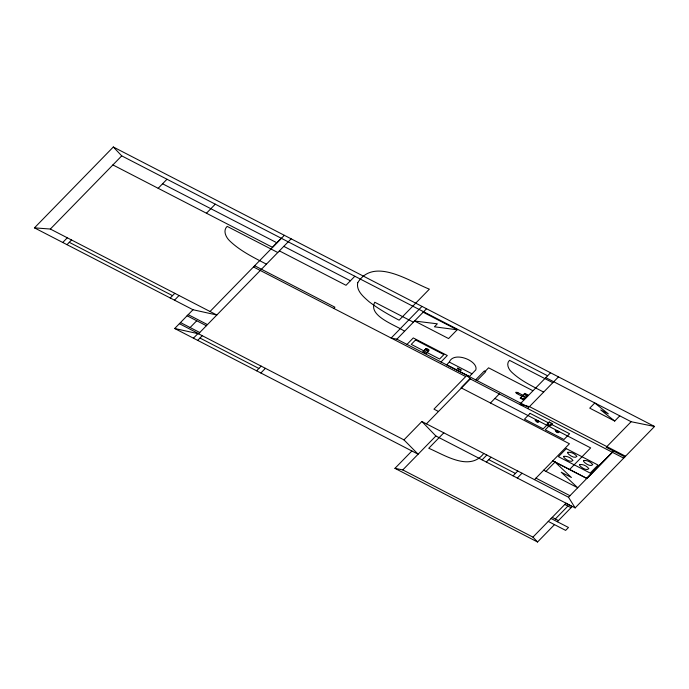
<?xml version="1.0" encoding="UTF-8"?>
<svg xmlns="http://www.w3.org/2000/svg" width="689" height="689" viewBox="0 0 689 689"><rect width="100%" height="100%" fill="white"/><g stroke="black" fill="none" stroke-linecap="round" stroke-linejoin="round"><path stroke-width="1.03" d="M34.45 227.861L50.349 229.041L216.828 315.011L192.998 309.731L34.45 227.861L113.323 146.998L654.55 426.482L575.134 507.896L435.887 435.991L421.883 421.504L403.961 439.875L198.001 333.51L193.437 338.178M50.349 229.041L121.729 155.869L547.609 375.789M62.751 242.468L67.307 237.8M66.997 244.664L71.553 239.996M158.16 188.304L166.979 179.261M206.442 213.237L215.278 204.177M170.243 297.984L174.808 293.307M174.498 300.18L179.062 295.503M403.961 439.875L418.12 454.206L174.687 328.498L192.998 309.731M190.121 327.533L196.735 320.755M281.284 238.265L272.465 247.308L112.893 164.921M210.024 311.497L284.342 235.311M291.146 238.825L198.518 333.777L174.687 328.498M197.7 340.383L202.256 335.707M256.601 370.794L261.157 366.126M354.835 276.246L346.016 285.289L279.389 250.882M260.847 372.99L265.403 368.322M333.752 308.405L334.932 307.199L254.654 265.747M422.004 306.398L391.145 338.041L396.855 339.177L528.79 407.311L527.619 408.517M396.855 339.177L426.543 308.741M406.992 344.379L413.279 337.937L447.299 355.507L441.012 361.949M423.149 312.22L457.169 329.79L448.599 338.566L414.589 321.005M449.323 362.087L446.687 364.791L469.355 376.504L475.789 369.907C478.777 361.079 453.758 350.641 449.323 362.087L471.999 373.791M426.422 423.847L470.26 378.898L466.901 375.35L433.949 409.137L438.48 411.479M475.634 379.854L484.341 370.932L485.762 371.664L477.055 380.586M485.116 371.371L488.579 367.823L532.726 390.629M554.499 524.63L537.558 542.002L394.943 468.348L411.884 450.985M394.943 468.348L402.789 469.915L435.887 435.991M443.811 432.83L428.756 448.272C444.758 455.033 469.657 471.853 483.764 453.465M490.465 402.979L499.318 393.901M522.296 395.968L520.178 398.13L523.64 399.921L528.282 395.159L524.829 393.376L522.693 395.555M550.545 372.775L519.678 404.417L529.471 406.622L625.534 456.23M529.471 406.622L558.486 376.874M482.111 459.856L486.813 455.033M486.356 462.052L491.068 457.229M513.064 475.841L517.766 471.018M517.318 478.037L522.021 473.214M534.483 479.647L569.433 443.759L461.087 387.812L469.932 378.752L623.683 458.125M545.955 471.362L555.067 462.018M614.726 421.048L600.705 409.938L608.327 413.874L594.762 402.996L589.741 408.146L614.726 421.048L619.755 415.898M569.588 469.493L590.654 447.902L494.883 398.449M654.55 426.482L631.141 421.72L606.199 447.282L624.863 456.919M421.883 421.504L568.494 497.217L613.52 451.062M402.789 469.915L532.941 537.119L566.039 503.194M555.343 518.972L567.908 506.079M557.341 521.728L572.275 506.415M586.813 478.416L552.776 460.838L586.813 478.416L612.34 452.268L586.683 478.312M414.64 321.031L437.334 323.813L434.423 326.801L457.169 329.79M545.8 377.65L631.141 421.72M552.811 382.696L509.498 360.321C505.907 363.732 508.456 369.071 511.462 371.939C520.669 380.802 532.459 386.219 543.638 392.093M162.57 183.782L276.875 242.786M283.799 246.361L350.425 280.767M413.417 322.202L374.747 302.238C367.53 316.148 396.304 325.303 404.564 331.271M277.788 252.518L227.146 226.371C222.702 230.591 225.863 237.205 229.583 240.762C240.151 250.951 253.543 257.445 266.428 264.171M524.32 393.884L527.8 395.658M526.155 397.346C514.356 389.5 510.351 391.602 525.759 397.751M520.651 397.656L524.105 399.439M253.483 266.953L465.73 376.556M543.681 470.191L577.718 487.769L561.225 472.223L571.422 477.494L554.895 461.931M535.947 478.14L569.967 495.71M69.279 242.33L172.526 295.641M488.708 459.641L515.415 473.429M565.893 503.34L572.128 506.561M564.791 504.469L571.026 507.69M188.2 314.649L207.475 324.605M187.089 315.777L206.373 325.733M180.484 322.555L199.758 332.511M179.381 323.684L198.656 333.64M552.216 517.361L558.46 520.583M551.097 518.507L568.477 527.481L565.635 530.384L548.263 521.409M199.974 338.041L258.875 368.46M532.941 537.119L537.558 542.002M113.323 146.998L121.729 155.869M568.494 497.217L575.134 507.896M357.737 282.679C356.006 290.836 363.559 296.821 368.951 301.627C378.347 308.81 388.639 314.735 399.129 320.17L429.376 289.156C409.43 281.379 373.886 256.713 357.737 282.679M415.562 339.97L411.255 344.379L439.599 359.021L443.905 354.611L415.562 339.97M425.483 348.591C427.636 353.181 432.451 349.495 425.483 348.591M424.88 349.642L422.822 351.752L426.224 353.509L428.282 351.399L424.88 349.642M426.293 349.065C427.542 351.528 429.858 349.375 426.293 349.065M457.763 368.133L457.315 368.589L460.915 370.449L461.363 369.993L457.763 368.133M516.509 392.635C516.233 395.477 519.833 391.266 516.509 392.635M530.108 413.383L524.501 419.136L543.242 428.816L548.857 423.063L530.108 413.383M535.232 420.075C537.394 424.665 542.209 420.988 535.232 420.075M536.051 420.557C537.291 423.02 539.616 420.867 536.051 420.557M549.254 421.978L547.195 424.088L550.597 425.845L552.656 423.735L549.254 421.978M550.847 424.071L545.232 429.824L563.981 439.504L569.596 433.751L550.847 424.071M555.3 430.436C557.461 435.026 562.276 431.348 555.3 430.436M556.109 430.918C557.358 433.381 559.675 431.228 556.109 430.918M566.298 448.642L558.443 456.686L590.197 473.085L598.043 465.041L566.298 448.642M563.912 456.325L563.697 457.1C565.299 459.408 571.069 463.034 572.972 460.476C570.974 457.797 567.262 455.929 563.912 456.325M567.848 452.294L567.624 453.069C569.235 455.377 574.996 459.003 576.9 456.445C574.91 453.767 571.198 451.898 567.848 452.294M579.785 464.524L579.57 465.29C581.171 467.607 586.95 471.233 588.845 468.675C586.856 465.988 583.135 464.128 579.785 464.524M583.721 460.493L583.505 461.268C585.107 463.576 590.878 467.202 592.773 464.644C590.783 461.966 587.071 460.097 583.721 460.493M525.586 394.831L526.146 395.167L525.586 394.831M522.46 398.518L522.908 398.483L522.46 398.518"/></g></svg>
